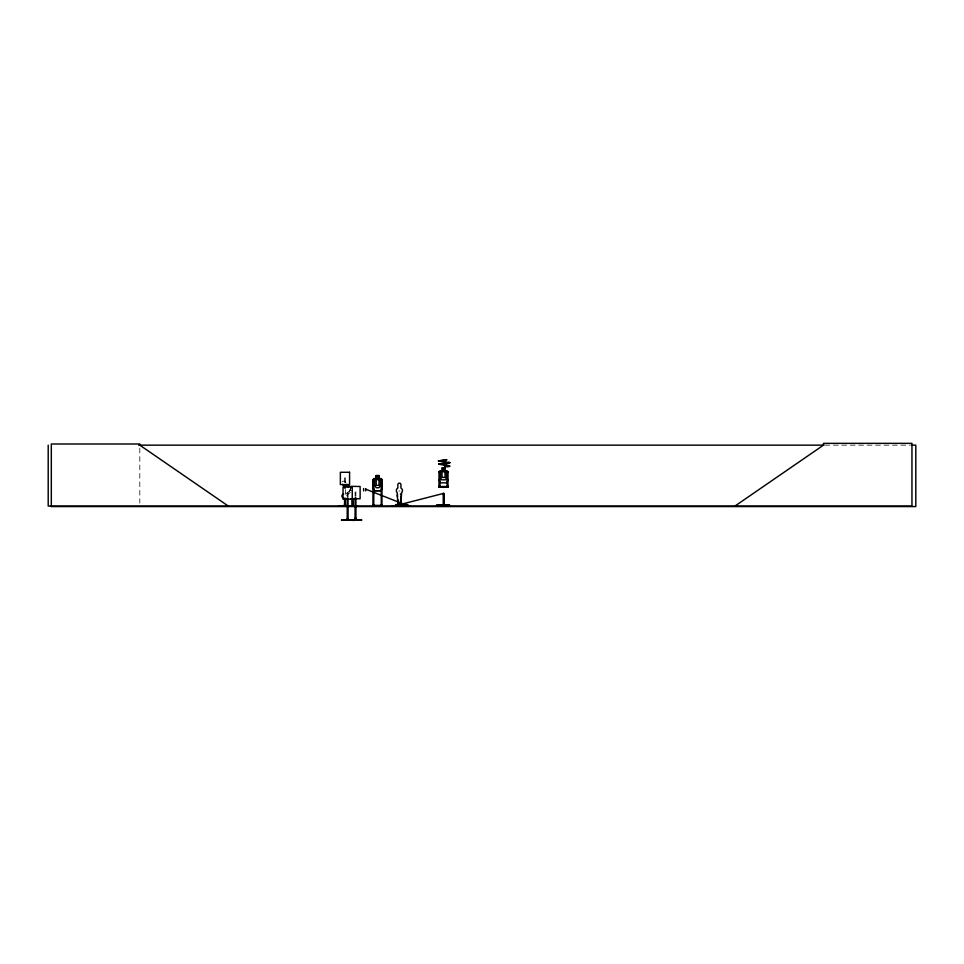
<?xml version="1.0" encoding="UTF-8"?>
<svg xmlns="http://www.w3.org/2000/svg" width="964" height="964" viewBox="0 0 964 964"><rect width="100%" height="100%" fill="white"/><g stroke="black" fill="none" stroke-linecap="round" stroke-linejoin="round"><path stroke-width="0.72" stroke-dasharray="4.82 3.62" d="M351.029 487.35L349.498 491.086L350.197 488.7M349.498 491.086L350.522 488.7M346.076 493.544L350.426 490.387M350.33 492.351L345.956 495.845A2.049 2.049 0 0 1 345.124 497.725M398.819 490.905L400.048 491.074M824.955 445.151L909.847 445.151M349.498 490.447L351.607 490.447M355.897 491.965L355.897 496.352M355.126 491.965L355.126 496.352M348.04 492.351L348.04 498.195M347.269 492.351L347.269 498.195M345.353 477.758L345.353 483.603M345.353 489.459L345.353 495.303M344.582 477.758L344.582 483.603M139.804 448.115L139.804 503.088M342.256 481.928A2.049 2.049 0 0 1 345.956 483.338"/><path stroke-width="1.45" d="M400.566 501.184L400.771 497.231A2.049 2.049 0 0 0 400.349 494.014M400.928 504.666L401.566 492.821A3.073 3.073 0 0 0 400.928 487.989L400.928 484.675A1.53 1.53 0 0 0 399.397 483.145A1.53 1.53 0 0 0 397.855 484.675L397.855 487.989A3.073 3.073 0 0 0 397.228 492.821L397.855 504.666M399.012 503.172L399.229 503.124M439.946 464.467L443.922 464.732L438.741 463.949M438.897 464.07L450.176 462.696L445.368 461.913M381.937 506.052L382.033 479.686L381.021 478.674L374.068 478.674L373.164 479.686L373.164 487.748L373.996 490.76L381.093 490.76L382.13 487.76L382.13 479.638L381.057 478.578L379.105 478.578L379.105 475.553L376.081 475.553L376.081 478.578L374.02 478.578L373.056 479.65L372.911 506.052M449.561 505.714L450.417 506.016L436.27 505.775M437.162 504.883L449.525 505.124L437.222 504.859L437.138 505.799M437.102 505.714L436.27 505.955M448.055 479.831L446.549 482.856L440.5 482.856L438.994 479.831M402.036 506.028L397.144 505.835M397.433 506.028L398.036 505.835M734.978 506.052L823.473 445.151L823.473 443.356L911.956 443.356L911.956 506.052L48.2 506.052L48.2 445.151M438.837 460.937L446.971 459.744L438.283 460.876L441.295 461.431M444.814 466.793C459.84 466.504 436.053 463.72 446.38 465.19M447.621 466.456L448.983 466.01L446.26 465.251M399.988 504.582L443.428 493.435M438.933 463.985L441.488 463.588M441.524 463.467L449.489 462.648M138.671 445.151L823.931 445.151M911.281 445.151L915.8 445.151L915.8 506.57L51.309 506.57L51.309 443.994L139.804 443.994L139.804 445.151L228.287 506.052M444.645 466.793L445.356 466.793M438.994 471.806L439.825 471.806L439.921 487.157M448.019 471.806L447.188 471.806L447.188 487.157M373.008 481.494L373.839 481.494L373.743 506.052M382.033 481.494L381.19 481.494L381.286 506.052M439.921 486.266L438.897 486.266L438.897 487.157L448.115 487.157M448.115 486.266L447.091 486.266L447.091 487.157M350.896 486.326L360.114 486.483L360.114 498.762L350.896 498.762M439.921 486.519L447.091 486.519M381.021 490.664L374.068 490.664L373.164 487.748M398.686 502.642L400.096 502.642M372.911 505.16L373.936 505.16L373.936 506.052M373.936 505.413L381.105 505.413M397.795 505.57L400.663 506.052M355.053 518.21L355.957 518.21M347.209 518.596L348.1 518.596M361.645 519.753L349.366 520.259L361.645 520.259L361.139 519.753M353.8 520.126L341.509 520.126L353.8 520.126L353.318 520.608M440.958 461.394L445.573 461.889M365.669 489.158L404.506 504.461M448.754 462.238L449.441 462.612M347.016 484.434L351.523 487.7M348.245 487.23L344.751 485A2.049 2.049 0 0 1 342.328 484.41M449.501 504.883L449.393 506.052M398.024 499.858L398.301 505.124M447.923 486.266L447.923 487.157L448.055 471.77L447.055 470.757L439.994 470.757L438.994 471.77L438.994 487.157M443.826 504.943L443.826 493.435L443.199 493.435L443.259 504.943M443.765 493.435L443.765 504.943M439.729 486.266L439.729 487.157M437.27 504.859L437.27 506.052M410.495 506.052L392.071 506.052M407.977 506.052L407.977 504.654L401.024 504.268L395.565 504.654L395.565 506.052M382.118 506.052L382.118 505.16L381.105 505.16L381.105 506.052M373.104 505.16L373.104 506.052M365.669 488.579L365.669 490.893M363.621 488.579L363.621 490.893M357.391 506.052L347.414 506.052M355.897 497.81L355.957 519.753M355.126 497.81L355.053 519.753M353.27 498.509L353.27 505.931M352.631 498.509L352.631 505.931M351.993 498.509L351.993 505.931M351.113 506.052L338.822 506.052M348.04 498.195L348.1 520.126M347.269 498.195L347.209 520.126M345.353 485.073L345.353 488.001M345.353 498.231L345.353 505.546L345.413 504.003L344.522 504.003L344.522 505.546M344.582 485.073L344.582 488.001M344.582 498.231L344.582 505.546M397.554 496.809A2.049 2.049 0 0 1 397.554 494.761M343.594 498.087A2.049 2.049 0 0 1 343.702 494.026M446.549 477.409L445.537 479.831L441.512 479.831L440.5 477.409L440.5 471.77L442.018 470.757L442.018 467.733L445.043 467.733L445.043 470.757L446.549 471.77L446.549 477.409M380.515 485.326L379.009 487.748L376.189 487.748L374.671 485.326L374.671 479.686L376.189 478.674L376.189 475.65L379.009 475.65L379.009 478.674L380.515 479.686L380.515 485.326M444.537 468.239L442.512 468.239L442.512 469.251L444.537 469.251L444.537 468.239M445.043 471.77L442.018 471.77L442.018 477.409L445.043 477.409L445.043 471.77M349.571 472.276L340.364 472.276L340.364 484.567L349.571 484.567L349.571 472.276M378.503 476.156L376.683 476.156L376.683 477.168L378.503 477.168L378.503 476.156M379.009 479.686L376.189 479.686L376.189 485.326L379.009 485.326L379.009 479.686M352.258 486.868L343.051 486.868L343.051 499.147L352.258 499.147L352.258 486.868"/></g></svg>
